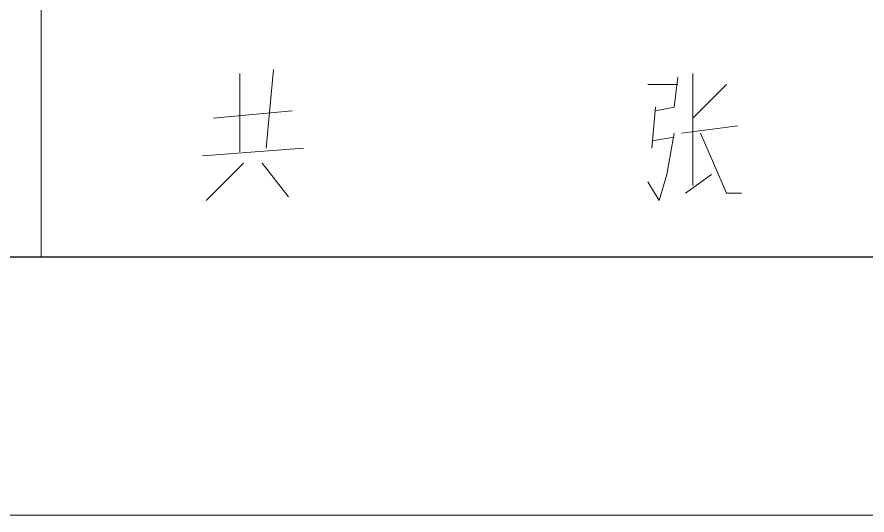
# Model space of a CAD drawing. Header units: inches. Extents: x -244 to 17, y 0 to 370.
# Drawn here: x -19.58 to -5.16, y 0.26 to 8.71 of the extents above; entities that cross this region are included whole.
import ezdxf

# ---------------------------------------------------------------- set-up
doc = ezdxf.new("R2010")
doc.units = ezdxf.units.IN
doc.header["$MEASUREMENT"] = 0
doc.layers.add('图层 1', color=7, linetype='Continuous')

# ---------------------------------------------------------------- blocks, each defined once
blk = doc.blocks.new('block 2')
at = {"layer": '图层 1', "color": 7, "lineweight": 13, "true_color": 0xffffff}
for points in [[(20.383, 264.478), (20.383, 3.175), (389.954, 3.175), (389.954, 264.478), (20.383, 264.478)], [(57.023, 39.815), (24.765, 39.815)]]:
    blk.add_lwpolyline(points, dxfattribs=at)
at = {"layer": '图层 1', "color": 7, "lineweight": 30, "true_color": 0xffffff}
blk.add_lwpolyline([(24.765, 251.333), (24.765, 7.556), (385.572, 7.556), (385.572, 251.333), (24.765, 251.333)], dxfattribs=at)
at = {"layer": '图层 1', "color": 7, "lineweight": 20, "true_color": 0xffffff}
for points in [[(26.606, 35.369), (26.48, 37.084)], [(26.353, 36.385), (25.717, 37.021)], [(27.114, 36.894), (27.242, 35.56)], [(26.543, 36.449), (27.877, 36.449)], [(25.781, 35.624), (26.353, 36.068)], [(27.94, 35.878), (26.606, 36.004)], [(26.861, 29.083), (26.162, 29.21), (25.717, 29.337), (26.035, 29.528)], [(27.305, 29.4), (26.606, 29.464)], [(26.733, 29.464), (26.797, 29.083)], [(27.686, 29.019), (27.686, 29.528)], [(27.813, 29.019), (27.305, 29.083), (27.242, 29.4)], [(25.844, 28.893), (26.162, 28.448)], [(26.861, 28.956), (26.988, 28.003)], [(27.877, 28.766), (25.972, 28.766)], [(27.686, 28.194), (27.114, 28.766)], [(26.861, 28.638), (25.844, 28.194), (25.844, 27.94)]]:
    blk.add_lwpolyline(points, dxfattribs=at)

msp = doc.modelspace()

# ---------------------------------------------------------------- block references
at = {"layer": '图层 1', "rotation": 90}
msp.add_blockref('block 2', (20.648, -20.119), dxfattribs=at)

doc.saveas('drawing.dxf')
